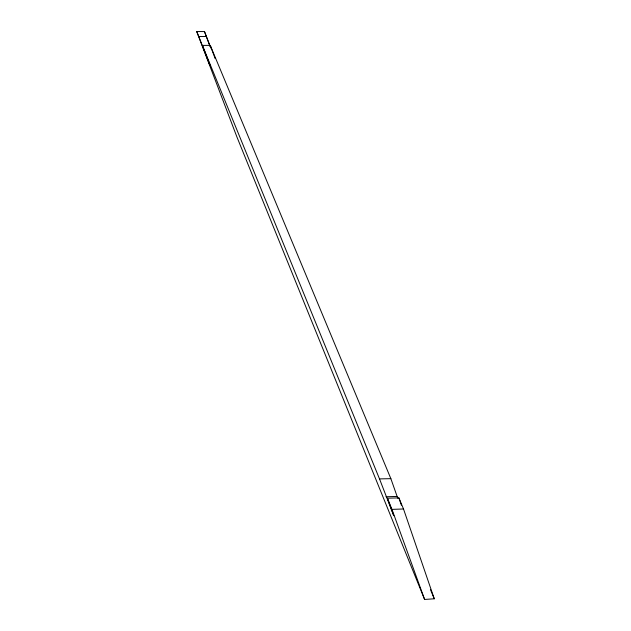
<?xml version="1.0" encoding="UTF-8"?>
<svg xmlns="http://www.w3.org/2000/svg" width="631" height="631" viewBox="0 0 631 631"><rect width="100%" height="100%" fill="white"/><g stroke="black" fill="none" stroke-linecap="round" stroke-linejoin="round"><path stroke-width="0.95" d="M210.825 47.995L204.491 31.574L196.73 31.55L236.94 137.014L424.6 599.45L434.27 598.795L403.509 508.988L398.879 497.875L387.402 498.206L393.76 515.708L379.515 478.905L202.393 45.4L210.241 45.361L390.865 478.661L397.759 498.238M387.402 498.206L391.961 509.375L403.509 508.988M386.022 496.747L397.009 496.439M379.515 478.905L390.865 478.661M196.73 31.55L198.757 36.511L206.55 36.511M430.516 589.701L434.27 598.795M202.393 45.4L209.815 64.898L198.757 36.511M204.491 31.574L209.989 46.315M210.241 45.361L215.163 58.604M391.961 509.375L424.6 599.45M398.879 497.875L401.395 505.218"/></g></svg>
